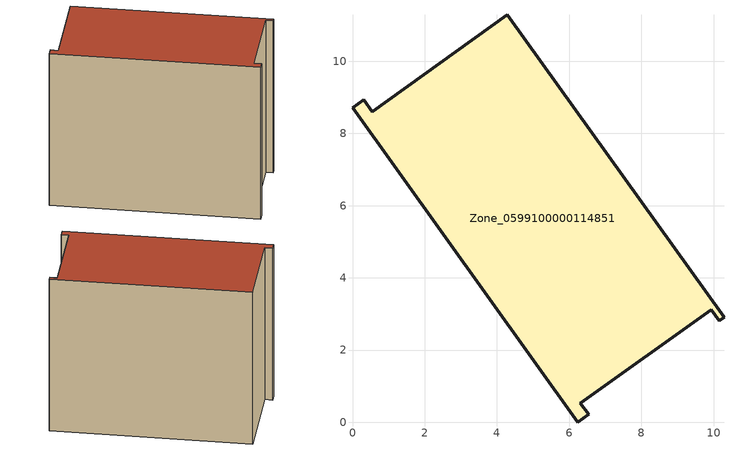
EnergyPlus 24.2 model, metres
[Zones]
Zone_0599100000114851
 floor ground (C_G): 6.24,0 0,8.71 0.31,8.93 0.54,8.6 4.29,11.29 10.29,2.91 10.15,2.81 9.93,3.12 6.31,0.53 6.54,0.22 z0
 wall outside (C_F): 0,8.71 6.24,0 6.54,0.22 6.31,0.53 9.93,3.12 10.15,2.81 10.29,2.91 4.29,11.29 0.54,8.6 0.31,8.93 0,8.71 z0:8.72
 roof outside (C_R): 9.93,3.12 10.15,2.81 10.29,2.91 4.29,11.29 0.54,8.6 0.31,8.93 0,8.71 6.24,0 6.54,0.22 6.31,0.53 z8.72
[BUILDING]
Pand.0599100000114851: North Axis=0; Terrain=City; Loads Convergence Tolerance Value=0.04; Temperature Convergence Tolerance Value=0.4; Solar Distribution=FullExterior; Maximum Number of Warmup Days=25; Minimum Number of Warmup Days=1
[Site:Location]
Rotterdam.The.Hague.AP_ZH_NLD Design_Conditions: Latitude=51.96; Longitude=4.45; Time Zone=1; Elevation=-4.5
[SITE:GROUNDTEMPERATURE:BUILDINGSURFACE]
18, 18, 18, 18, 18, 18, 18, 18, 18, 18, 18, 18
[MATERIAL] Thermal Absorptance=0.9; Solar Absorptance=0.7; Visible Absorptance=0.7
Name | Roughness | Thickness | Conductivity | Density | Specific Heat
G.TC.1975-1991 | MediumSmooth | 0.15 | 0.288461 | 540 | 1210
F.TC.1975-1991 | Rough | 0.3 | 0.230769 | 1920 | 840
R.TC.1975-1991 | MediumRough | 0.2 | 0.153846 | 1500 | 1000
[CONSTRUCTION]
C_G: G.TC.1975-1991
C_F: F.TC.1975-1991
C_R: R.TC.1975-1991
[ZONE]
Zone_0599100000114851: Type=1; Multiplier=1; Ceiling Height=Autocalculate; Volume=Autocalculate; Floor Area=autocalculate; Part of Total Floor Area=Yes
[ZONEINFILTRATION:DESIGNFLOWRATE]
Infil_Zone_0599100000114851: Zone or ZoneList or Space or SpaceList=Zone_0599100000114851; Schedule=AlwaysOn; Design Flow Rate Calculation Method=Flow/Area; Flow Rate per Floor Area=0.003; Constant Term Coefficient=1; Temperature Term Coefficient=0; Velocity Term Coefficient=0; Velocity Squared Term Coefficient=0
[HVACTEMPLATE:ZONE:IDEALLOADSAIRSYSTEM]
Zone_0599100000114851: Maximum Heating Supply Air Temperature=50; Minimum Cooling Supply Air Temperature=13; Maximum Heating Supply Air Humidity Ratio=0.0156; Minimum Cooling Supply Air Humidity Ratio=0.0077; Heating Limit=NoLimit; Cooling Limit=NoLimit; Dehumidification Control Type=ConstantSensibleHeatRatio; Cooling Sensible Heat Ratio=0.7; Dehumidification Setpoint=60; Humidification Control Type=None; Humidification Setpoint=30; Outdoor Air Method=None; Outdoor Air Flow Rate per Person=0.00944; Outdoor Air Flow Rate per Zone Floor Area=0; Outdoor Air Flow Rate per Zone=0; Demand Controlled Ventilation Type=None; Outdoor Air Economizer Type=NoEconomizer; Heat Recovery Type=None; Sensible Heat Recovery Effectiveness=0.7; Latent Heat Recovery Effectiveness=0.65
[ZONECONTROL:THERMOSTAT]
ThermostatControl_Zone_0599100000114851: Zone or ZoneList=Zone_0599100000114851; Control Type Schedule=DualSetpointControlType; Control 1=Thermostat_Zone_0599100000114851; Temperature Difference Between Cutout And Setpoint=0
[THERMOSTATSETPOINT:DUALSETPOINT]
Thermostat_Zone_0599100000114851: Heating Setpoint Temperature Schedule=HeatingSetpoint_Zone_0599100000114851; Cooling Setpoint Temperature Schedule=CoolingSetpoint_Zone_0599100000114851
[SCHEDULE:COMPACT]
HeatingSetpoint_Zone_0599100000114851: Through: 12/31, For: AllDays, Until: 24:00, 21
CoolingSetpoint_Zone_0599100000114851: Through: 12/31, For: AllDays, Until: 24:00, 24
DualSetpointControlType: Through: 12/31, For: AllDays, Until: 24:00, 4
AlwaysOn: Through: 12/31, For: AllDays, Until: 24:00, 1
